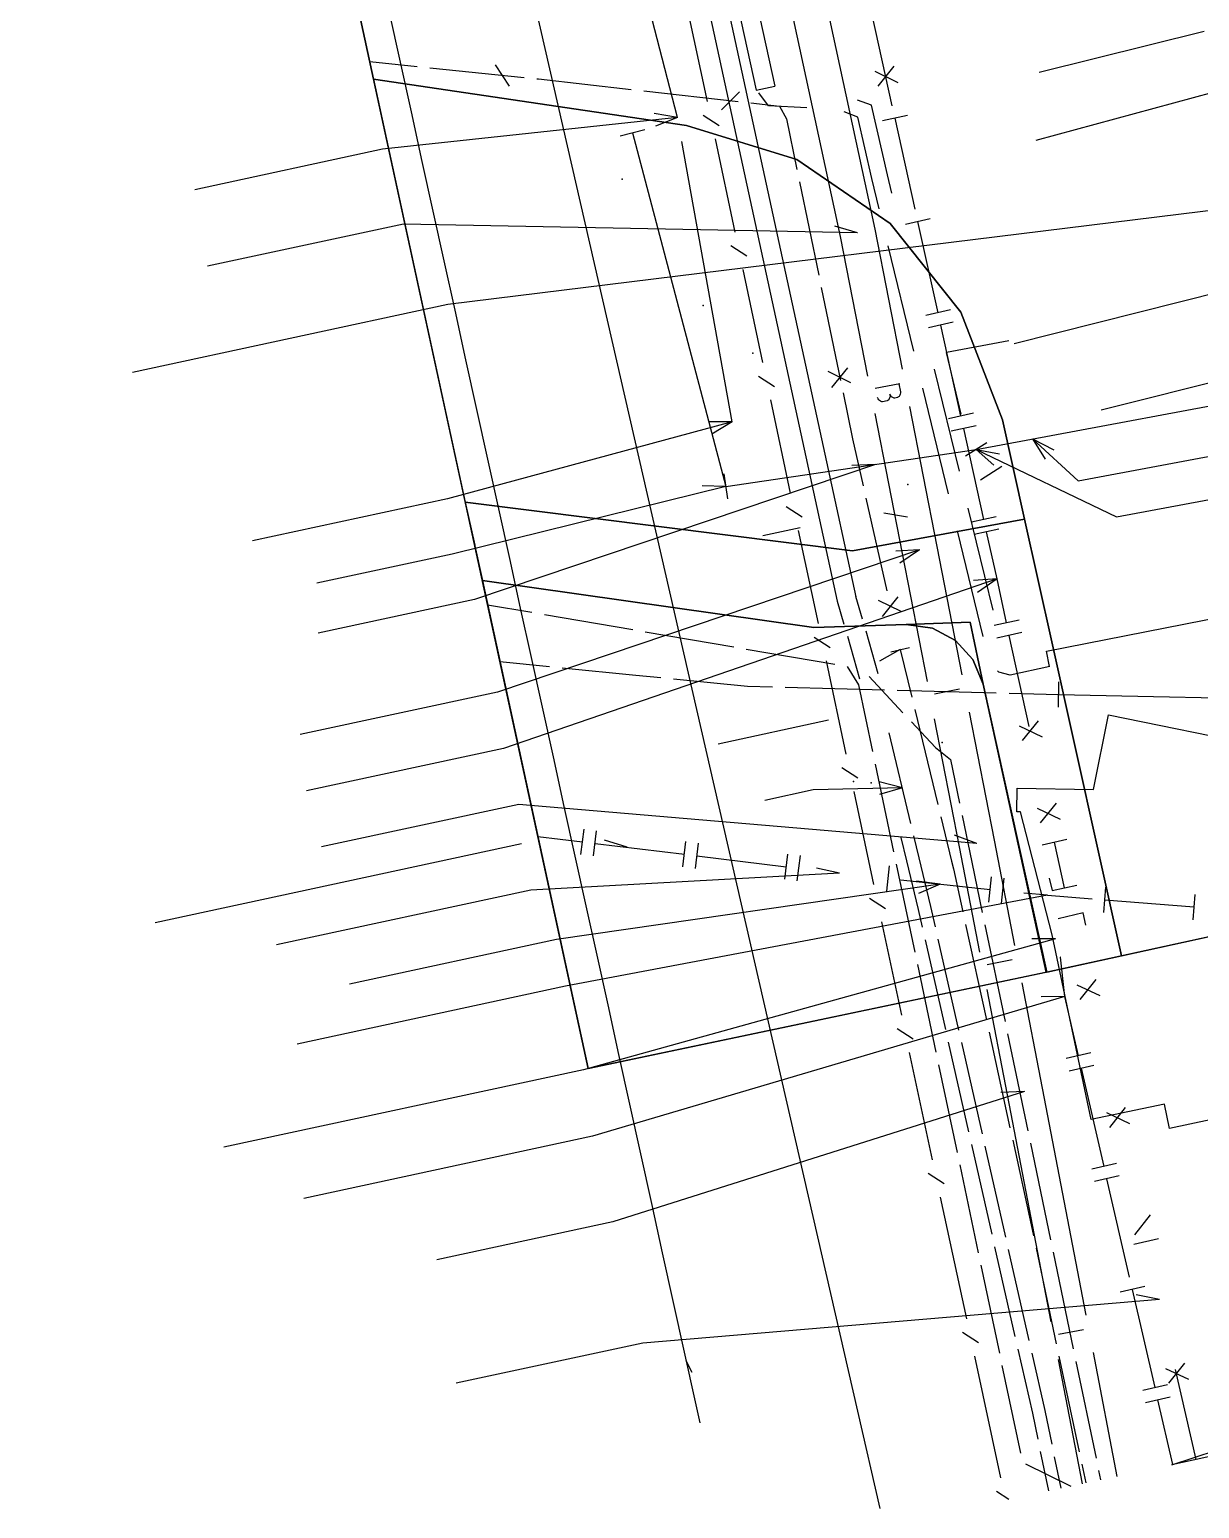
# Model space of a CAD drawing. Header units: metres. Extents: x 8858 to 9287, y -8974 to -8722.
# Drawn here: x 8868.2 to 8914.3, y -8885 to -8826.8 of the extents above; entities that cross this region are included whole.
import ezdxf

# ---------------------------------------------------------------- set-up
doc = ezdxf.new("R2010")
doc.units = ezdxf.units.M
for name, color, linetype in [('BOUNDARY', 7, 'Continuous'), ('BUSH', 7, 'Continuous'), ('CURB', 7, 'Continuous'), ('ELECTR_CABLE', 7, 'Continuous'), ('ELECTR_CABLE_COMM', 7, 'Continuous'), ('GAS', 7, 'Continuous'), ('GRASS', 7, 'Continuous'), ('GROUND', 7, 'Continuous'), ('OVERHEAD_POWER_LINE', 7, 'Continuous'), ('ROAD', 7, 'Continuous'), ('SEWER', 7, 'Continuous'), ('SIDEWALK_PATH', 7, 'Continuous'), ('WATER_PIPELINE', 7, 'Continuous')]:
    doc.layers.add(name, color=color, linetype=linetype)

msp = doc.modelspace()

# ---------------------------------------------------------------- linework, layer by layer
at = {"layer": 'BOUNDARY'}
msp.add_lwpolyline([(8933.588, -8858.363), (8908.272, -8863.887), (8890.214, -8867.683), (8868.224, -8766.299)], dxfattribs=at)
at = {"layer": 'BUSH'}
for p in [(8891.551, -8832.677), (8894.734, -8837.648), (8896.696, -8839.519), (8902.802, -8844.698), (8904.142, -8854.857), (8900.659, -8856.386), (8901.347, -8856.434)]:
    msp.add_point(p, dxfattribs=at)
at = {"layer": 'CURB'}
for points in [[(8881.766, -8828.734), (8894.079, -8830.558)], [(8906.526, -8842.149), (8907.394, -8846.064)], [(8885.377, -8845.383), (8900.616, -8847.302), (8907.394, -8846.063)], [(8907.394, -8846.064), (8908.464, -8850.891)], [(8886.047, -8848.471), (8899.099, -8850.323), (8902.732, -8850.203)], [(8908.464, -8850.891), (8911.203, -8863.247)], [(8905.759, -8852.552), (8908.272, -8863.887)]]:
    msp.add_lwpolyline(points, dxfattribs=at)
at = {"layer": 'ELECTR_CABLE'}
for points in [[(8900.028, -8849.282), (8881.665, -8764.717)], [(8900.76, -8849.122), (8882.398, -8764.558)], [(8889.792, -8797.111), (8896.823, -8829.166)], [(8890.524, -8796.951), (8897.555, -8829.006)], [(8893.732, -8830.243), (8890.732, -8818.656)], [(8881.616, -8828.043), (8883.476, -8828.235)], [(8883.974, -8828.286), (8887.695, -8828.669)], [(8886.557, -8828.176), (8887.102, -8829.015)], [(8888.192, -8828.72), (8888.257, -8828.727), (8891.909, -8829.139)], [(8896.823, -8829.166), (8897.555, -8829.006)], [(8892.406, -8829.195), (8896.123, -8829.614)], [(8896.167, -8829.24), (8895.461, -8829.949)], [(8896.62, -8829.67), (8897.739, -8829.796), (8898.023, -8830.302), (8898.433, -8832.294)], [(8898.814, -8829.868), (8897.311, -8829.781), (8896.937, -8829.27)], [(8902.166, -8833.221), (8901.992, -8832.501), (8901.364, -8829.764), (8900.82, -8829.557)], [(8914.802, -8829.26), (8907.841, -8831.145)], [(8893.732, -8830.243), (8882.118, -8831.497)], [(8893.732, -8830.243), (8892.81, -8830.091)], [(8893.732, -8830.243), (8892.864, -8830.588)], [(8901.674, -8833.837), (8901.384, -8832.645), (8900.83, -8830.228), (8900.296, -8830.026)], [(8895.882, -8842.232), (8893.903, -8831.196)], [(8882.118, -8831.497), (8874.734, -8833.087)], [(8898.534, -8832.784), (8899.289, -8836.447)], [(8903.037, -8839.45), (8902.028, -8835.294)], [(8899.39, -8836.937), (8900.144, -8840.601)], [(8915.16, -8837.095), (8906.976, -8839.153)], [(8900.424, -8840.104), (8899.788, -8840.877)], [(8904.824, -8844.165), (8903.849, -8840.151)], [(8900.547, -8840.692), (8899.654, -8840.24)], [(8900.245, -8841.09), (8900.618, -8842.901), (8901.035, -8844.746)], [(8904.399, -8845.063), (8903.391, -8840.907)], [(8895.882, -8842.232), (8884.676, -8845.256)], [(8895.882, -8842.232), (8894.948, -8842.225)], [(8895.882, -8842.232), (8895.078, -8842.708)], [(8884.676, -8845.256), (8876.994, -8846.911)], [(8901.146, -8845.234), (8901.971, -8848.882)], [(8902.778, -8845.975), (8901.857, -8845.817)], [(8906.152, -8849.637), (8905.177, -8845.623)], [(8898.554, -8846.404), (8897.088, -8846.71)], [(8905.762, -8850.676), (8904.753, -8846.521)], [(8886.254, -8849.426), (8887.995, -8849.724)], [(8900.291, -8850.199), (8900.034, -8849.306)], [(8901.011, -8849.992), (8900.754, -8849.098)], [(8902.54, -8849.695), (8901.64, -8849.261)], [(8902.406, -8849.111), (8901.785, -8849.895)], [(8908.252, -8851.249), (8917.601, -8849.421)], [(8888.488, -8849.808), (8891.97, -8850.405)], [(8892.463, -8850.489), (8895.946, -8851.085)], [(8901.633, -8852.154), (8901.15, -8850.473)], [(8896.438, -8851.17), (8899.921, -8851.766)], [(8900.913, -8852.362), (8900.429, -8850.68)], [(8902.494, -8851.194), (8901.678, -8851.648)], [(8902.128, -8851.277), (8902.86, -8851.111)], [(8902.494, -8851.194), (8902.949, -8853.064)], [(8908.372, -8851.861), (8908.252, -8851.249)], [(8886.74, -8851.667), (8888.685, -8851.86)], [(8889.183, -8851.909), (8892.084, -8852.196), (8893.073, -8852.294)], [(8893.571, -8852.343), (8896.483, -8852.632), (8897.465, -8852.658)], [(8900.408, -8851.859), (8900.85, -8852.579), (8901.405, -8855.209)], [(8901.273, -8852.258), (8902.603, -8853.677)], [(8908.38, -8851.86), (8906.825, -8852.206), (8906.378, -8852.085), (8906.323, -8852.024)], [(8897.965, -8852.672), (8901.873, -8852.777)], [(8902.373, -8852.791), (8906.28, -8852.896)], [(8906.78, -8852.909), (8908.734, -8852.962)], [(8908.723, -8853.462), (8908.745, -8852.462)], [(8908.734, -8852.962), (8918.716, -8853.173)], [(8903.067, -8853.549), (8903.976, -8857.289)], [(8899.676, -8853.975), (8895.33, -8854.911)], [(8902.945, -8854.042), (8903.891, -8855.052), (8904.473, -8855.518), (8904.832, -8857.241)], [(8902.918, -8858.041), (8902.06, -8854.466)], [(8901.508, -8855.698), (8902.237, -8859.155)], [(8902.58, -8856.632), (8901.674, -8856.404)], [(8899.064, -8856.719), (8897.166, -8857.128)], [(8902.58, -8856.632), (8899.064, -8856.719)], [(8902.58, -8856.632), (8901.686, -8856.904)], [(8904.094, -8857.775), (8904.519, -8859.522), (8904.591, -8859.818), (8904.963, -8861.523)], [(8904.934, -8857.73), (8905.315, -8859.56), (8905.728, -8861.538)], [(8903.375, -8862.126), (8903.217, -8861.427), (8902.756, -8859.507), (8902.536, -8858.593)], [(8903.883, -8862.105), (8903.703, -8861.313), (8903.242, -8859.39), (8903.035, -8858.527)], [(8902.341, -8859.644), (8903.07, -8863.101)], [(8905.07, -8862.012), (8905.89, -8865.771)], [(8905.83, -8862.028), (8906.623, -8865.835)], [(8904.288, -8866.155), (8903.486, -8862.614)], [(8904.806, -8866.178), (8903.993, -8862.592)], [(8903.173, -8863.591), (8903.902, -8867.048)], [(8905.997, -8866.26), (8906.817, -8870.02)], [(8906.725, -8866.325), (8907.519, -8870.133)], [(8905.202, -8870.184), (8904.399, -8866.643)], [(8905.73, -8870.252), (8904.917, -8866.666)], [(8904.006, -8867.537), (8904.735, -8870.994)], [(8906.115, -8874.213), (8905.312, -8870.672)], [(8906.653, -8874.325), (8905.84, -8870.739)], [(8906.924, -8870.508), (8907.584, -8873.535), (8907.739, -8874.269)], [(8907.621, -8870.622), (8908.414, -8874.43)], [(8904.838, -8871.483), (8905.568, -8874.94)], [(8907.028, -8878.242), (8906.225, -8874.701)], [(8907.576, -8878.399), (8906.763, -8874.813)], [(8907.843, -8874.758), (8908.639, -8878.523)], [(8908.516, -8874.92), (8909.31, -8878.727)], [(8905.671, -8875.429), (8906.4, -8878.886)], [(8907.922, -8882.275), (8907.712, -8881.258), (8907.139, -8878.73)], [(8908.475, -8882.478), (8908.2, -8881.152), (8907.687, -8878.886)], [(8908.743, -8879.012), (8909.54, -8882.777)], [(8906.503, -8879.375), (8907.233, -8882.832)], [(8909.412, -8879.217), (8910.206, -8883.025)], [(8907.432, -8883.247), (8909.213, -8884.126)], [(8908.343, -8884.309), (8908.024, -8882.765)], [(8908.832, -8884.206), (8908.576, -8882.967)], [(8909.643, -8883.266), (8909.799, -8884.003)], [(8910.308, -8883.514), (8910.384, -8883.88)]]:
    msp.add_lwpolyline(points, dxfattribs=at)
at = {"layer": 'ELECTR_CABLE_COMM'}
for points in [[(8894.114, -8825.949), (8894.894, -8829.619)], [(8914.467, -8826.862), (8907.969, -8828.47)], [(8894.736, -8830.149), (8895.365, -8830.557)], [(8891.476, -8830.971), (8892.442, -8830.715)], [(8891.959, -8830.843), (8895.637, -8844.769)], [(8895.206, -8831.086), (8895.987, -8834.757)], [(8895.828, -8835.287), (8896.457, -8835.695)], [(8896.299, -8836.224), (8897.079, -8839.895)], [(8896.921, -8840.424), (8897.549, -8840.832)], [(8915.692, -8840.441), (8910.406, -8841.77)], [(8897.391, -8841.362), (8898.171, -8845.033)], [(8905.482, -8843.316), (8918.705, -8840.85)], [(8905.904, -8843.048), (8905.06, -8843.584)], [(8907.706, -8842.901), (8908.202, -8843.693)], [(8907.706, -8842.901), (8908.539, -8843.324)], [(8907.706, -8842.901), (8909.507, -8844.547)], [(8895.637, -8844.769), (8905.482, -8843.316)], [(8905.482, -8843.316), (8906.185, -8843.931)], [(8905.482, -8843.316), (8906.401, -8843.481)], [(8905.482, -8843.316), (8911.006, -8845.972)], [(8909.507, -8844.547), (8916.087, -8843.319)], [(8901.519, -8843.901), (8885.741, -8849.226)], [(8901.519, -8843.901), (8900.586, -8843.952)], [(8906.5, -8843.985), (8905.656, -8844.521)], [(8895.637, -8844.769), (8884.857, -8847.434)], [(8895.637, -8844.769), (8894.703, -8844.742)], [(8895.71, -8845.264), (8895.564, -8844.274)], [(8911.006, -8845.972), (8916.364, -8844.973)], [(8898.013, -8845.562), (8898.642, -8845.97)], [(8898.483, -8846.5), (8899.264, -8850.17)], [(8884.857, -8847.434), (8879.529, -8848.581)], [(8885.741, -8849.226), (8879.579, -8850.553)], [(8899.105, -8850.7), (8899.734, -8851.108)], [(8899.576, -8851.637), (8900.356, -8855.308)], [(8900.198, -8855.838), (8900.826, -8856.246)], [(8900.668, -8856.775), (8901.448, -8860.446)], [(8901.29, -8860.975), (8901.919, -8861.383)], [(8901.76, -8861.913), (8902.541, -8865.584)], [(8902.382, -8866.113), (8903.011, -8866.521)], [(8902.853, -8867.051), (8903.243, -8868.886)], [(8903.243, -8868.886), (8903.758, -8871.282)], [(8903.601, -8871.812), (8904.231, -8872.219)], [(8904.073, -8872.749), (8905.104, -8877.541)], [(8904.947, -8878.071), (8905.576, -8878.477)], [(8905.419, -8879.007), (8906.449, -8883.799)], [(8906.292, -8884.329), (8906.772, -8884.639)]]:
    msp.add_lwpolyline(points, dxfattribs=at)
at = {"layer": 'GAS'}
for points in [[(8902.185, -8829.786), (8901.392, -8826.203)], [(8901.498, -8828.423), (8902.397, -8828.862)], [(8901.63, -8829.009), (8902.255, -8828.227)], [(8902.781, -8830.166), (8901.805, -8830.382)], [(8903.086, -8833.857), (8902.293, -8830.274)], [(8903.682, -8834.238), (8902.706, -8834.454)], [(8903.987, -8837.929), (8903.194, -8834.346)], [(8904.475, -8837.821), (8903.499, -8838.037)], [(8904.583, -8838.309), (8903.607, -8838.525)], [(8904.888, -8842), (8904.095, -8838.417)], [(8905.376, -8841.892), (8904.4, -8842.108)], [(8905.484, -8842.38), (8904.508, -8842.597)], [(8905.789, -8846.072), (8904.996, -8842.489)], [(8906.277, -8845.964), (8905.301, -8846.18)], [(8906.385, -8846.452), (8905.409, -8846.668)], [(8906.685, -8850.144), (8906.307, -8848.413), (8905.897, -8846.56)], [(8906.307, -8848.413), (8886.885, -8855.086)], [(8906.307, -8848.413), (8905.375, -8848.469)], [(8906.307, -8848.413), (8905.537, -8848.942)], [(8907.173, -8850.038), (8906.196, -8850.251)], [(8907.28, -8850.526), (8906.303, -8850.739)], [(8907.574, -8854.218), (8906.791, -8850.633)], [(8907.313, -8854.777), (8907.94, -8853.997)], [(8907.183, -8854.191), (8908.081, -8854.632)], [(8886.885, -8855.086), (8879.12, -8856.758)], [(8907.89, -8857.431), (8908.788, -8857.871)], [(8908.02, -8858.016), (8908.647, -8857.237)], [(8888.232, -8858.546), (8889.989, -8858.761)], [(8889.929, -8859.257), (8890.05, -8858.265)], [(8890.425, -8859.318), (8890.546, -8858.325)], [(8890.486, -8858.822), (8894, -8859.251)], [(8891.751, -8858.976), (8890.859, -8858.698)], [(8893.939, -8859.747), (8894.06, -8858.755)], [(8894.435, -8859.808), (8894.557, -8858.815)], [(8909.058, -8858.674), (8908.081, -8858.888)], [(8908.961, -8860.574), (8908.57, -8858.781)], [(8887.593, -8858.843), (8873.169, -8861.95)], [(8894.496, -8859.312), (8898.01, -8859.741)], [(8897.95, -8860.237), (8898.071, -8859.245)], [(8898.446, -8860.298), (8898.567, -8859.305)], [(8900.11, -8859.998), (8899.198, -8859.798)], [(8901.97, -8860.701), (8902.077, -8859.707)], [(8900.11, -8859.998), (8887.95, -8860.669)], [(8904.067, -8860.424), (8888.965, -8862.608)], [(8902.521, -8860.257), (8906.041, -8860.636)], [(8904.067, -8860.424), (8903.141, -8860.305)], [(8904.067, -8860.424), (8903.212, -8860.8)], [(8905.987, -8861.134), (8906.094, -8860.139)], [(8906.485, -8861.187), (8906.592, -8860.193)], [(8908.362, -8860.197), (8908.473, -8860.684)], [(8908.473, -8860.684), (8909.448, -8860.463)], [(8910.514, -8861.541), (8910.595, -8860.544)], [(8887.95, -8860.669), (8877.95, -8862.823)], [(8908.3, -8860.86), (8889.321, -8864.446)], [(8908.3, -8860.86), (8907.369, -8860.781)], [(8908.3, -8860.86), (8910.056, -8861.002)], [(8910.554, -8861.043), (8914.066, -8861.327)], [(8914.026, -8861.826), (8914.106, -8860.829)], [(8909.693, -8861.555), (8908.72, -8861.787)], [(8909.809, -8862.042), (8909.693, -8861.555)], [(8888.965, -8862.608), (8880.823, -8864.362)], [(8908.615, -8862.581), (8890.03, -8867.734)], [(8908.615, -8862.581), (8907.681, -8862.581)], [(8909.518, -8867.186), (8908.98, -8864.85), (8908.801, -8863.307), (8908.797, -8863.29)], [(8889.321, -8864.446), (8878.76, -8866.721)], [(8909.449, -8864.387), (8910.352, -8864.817)], [(8909.586, -8864.972), (8910.204, -8864.184)], [(8908.98, -8864.85), (8890.387, -8870.354)], [(8908.98, -8864.85), (8908.046, -8864.866)], [(8910.006, -8867.073), (8909.031, -8867.298)], [(8910.118, -8867.561), (8909.144, -8867.785)], [(8890.03, -8867.734), (8875.877, -8870.783)], [(8910.522, -8871.54), (8909.631, -8867.673)], [(8910.752, -8870.006), (8911.369, -8869.218)], [(8910.615, -8869.422), (8911.518, -8869.851)], [(8890.387, -8870.354), (8879.022, -8872.802)], [(8911.009, -8871.427), (8910.035, -8871.652)], [(8911.122, -8871.915), (8910.147, -8872.139)], [(8911.526, -8875.894), (8910.634, -8872.027)], [(8911.73, -8874.228), (8912.347, -8873.44)], [(8912.664, -8874.387), (8911.689, -8874.612)], [(8912.125, -8876.269), (8911.151, -8876.493)], [(8912.703, -8876.773), (8892.371, -8878.492)], [(8912.53, -8880.248), (8911.638, -8876.381)], [(8912.703, -8876.773), (8911.785, -8876.6)], [(8892.371, -8878.492), (8885.021, -8880.075)], [(8912.941, -8879.49), (8913.844, -8879.921)], [(8913.077, -8880.074), (8913.696, -8879.287)], [(8914.15, -8883.075), (8913.338, -8879.536)], [(8913.017, -8880.135), (8912.042, -8880.36)], [(8913.129, -8880.623), (8912.155, -8880.847)], [(8913.228, -8883.276), (8912.642, -8880.735)]]:
    msp.add_lwpolyline(points, dxfattribs=at)
at = {"layer": 'GRASS'}
for points in [[(8900.616, -8847.302), (8907.394, -8846.063), (8906.526, -8842.149), (8904.878, -8837.905), (8902.104, -8834.419), (8898.429, -8831.9), (8894.079, -8830.558), (8881.766, -8828.734), (8885.377, -8845.383)], [(8905.759, -8852.552), (8905.357, -8851.584), (8904.669, -8850.831), (8903.769, -8850.352), (8902.732, -8850.203), (8899.099, -8850.323), (8886.047, -8848.471), (8890.214, -8867.683), (8908.244, -8863.893)], [(8905.25, -8850.12), (8902.732, -8850.203), (8903.769, -8850.352), (8904.669, -8850.831), (8905.357, -8851.584), (8905.759, -8852.552)]]:
    msp.add_lwpolyline(points, close=True, dxfattribs=at)
at = {"layer": 'GROUND'}
msp.add_lwpolyline([(8875.472, -8799.717), (8881.766, -8828.734), (8894.079, -8830.558), (8898.429, -8831.9), (8902.104, -8834.419), (8904.878, -8837.905), (8906.526, -8842.149), (8907.394, -8846.063), (8900.616, -8847.302), (8885.377, -8845.383), (8885.745, -8847.078), (8868.224, -8766.299)], dxfattribs=at)
msp.add_lwpolyline([(8890.214, -8867.683), (8886.047, -8848.471), (8899.099, -8850.323), (8902.732, -8850.203), (8905.25, -8850.12), (8905.759, -8852.552), (8908.272, -8863.887)], close=True, dxfattribs=at)
at = {"layer": 'OVERHEAD_POWER_LINE'}
for points in [[(8886.567, -8819.058), (8901.688, -8885.004)], [(8882.38, -8826.117), (8882.81, -8828.07)], [(8882.81, -8828.07), (8883.24, -8830.024)], [(8883.24, -8830.024), (8883.67, -8831.977)], [(8883.67, -8831.977), (8884.1, -8833.93)], [(8884.1, -8833.93), (8884.53, -8835.883)], [(8884.53, -8835.883), (8884.96, -8837.836)], [(8884.96, -8837.836), (8885.39, -8839.79)], [(8906.775, -8839.036), (8904.318, -8839.498)], [(8904.895, -8841.93), (8904.318, -8839.498)], [(8885.39, -8839.79), (8885.82, -8841.743)], [(8885.82, -8841.743), (8886.25, -8843.696)], [(8886.25, -8843.696), (8886.68, -8845.649)], [(8886.68, -8845.649), (8887.11, -8847.603)], [(8887.11, -8847.603), (8887.54, -8849.556)], [(8887.54, -8849.556), (8887.97, -8851.509)], [(8887.97, -8851.509), (8888.4, -8853.462)], [(8888.4, -8853.462), (8888.83, -8855.415)], [(8888.83, -8855.415), (8889.261, -8857.369)], [(8889.261, -8857.369), (8889.691, -8859.322)], [(8889.691, -8859.322), (8890.121, -8861.275)], [(8890.121, -8861.275), (8890.551, -8863.228)], [(8890.551, -8863.228), (8890.981, -8865.182)], [(8890.981, -8865.182), (8891.411, -8867.135)], [(8891.411, -8867.135), (8891.841, -8869.088)], [(8891.841, -8869.088), (8892.271, -8871.041)], [(8892.271, -8871.041), (8892.701, -8872.994)], [(8892.701, -8872.994), (8893.131, -8874.948)], [(8893.131, -8874.948), (8893.561, -8876.901)], [(8893.561, -8876.901), (8893.991, -8878.854)], [(8893.991, -8878.854), (8894.421, -8880.807)], [(8894.304, -8879.654), (8894.066, -8879.196)], [(8894.421, -8880.807), (8894.604, -8881.637)]]:
    msp.add_lwpolyline(points, dxfattribs=at)
at = {"layer": 'ROAD'}
msp.add_lwpolyline([(8920.177, -8861.289), (8911.207, -8863.257), (8911.206, -8863.257), (8911.206, -8863.256), (8908.464, -8850.892), (8907.394, -8846.064), (8906.526, -8842.15), (8906.526, -8842.148), (8904.879, -8837.907), (8904.877, -8837.904), (8902.105, -8834.42), (8902.103, -8834.418), (8898.431, -8831.901), (8898.428, -8831.899), (8894.08, -8830.558), (8894.079, -8830.558), (8881.767, -8828.734), (8881.766, -8828.734), (8881.766, -8828.733), (8875.472, -8799.718)], dxfattribs=at)
at = {"layer": 'SEWER'}
for points in [[(8916.921, -8869.239), (8913.102, -8870.046), (8912.898, -8869.086), (8910.012, -8869.696), (8908.472, -8862.417), (8907.229, -8857.58), (8907.083, -8857.577), (8907.101, -8856.643), (8910.1, -8856.701), (8910.701, -8853.762), (8916.746, -8854.997)], [(8921.638, -8881.441), (8913.192, -8883.284), (8915.821, -8882.428)]]:
    msp.add_lwpolyline(points, dxfattribs=at)
at = {"layer": 'SIDEWALK_PATH'}
msp.add_lwpolyline([(8907.394, -8846.063), (8900.616, -8847.302), (8885.377, -8845.383), (8886.047, -8848.471), (8899.099, -8850.323), (8902.732, -8850.203), (8905.25, -8850.12), (8905.759, -8852.552), (8908.272, -8863.887), (8911.203, -8863.247), (8908.464, -8850.891)], close=True, dxfattribs=at)
at = {"layer": 'WATER_PIPELINE'}
for points in [[(8892.019, -8797.355), (8900.131, -8834.925)], [(8893.401, -8797.12), (8901.503, -8834.643)], [(8916.223, -8833.72), (8884.685, -8837.607)], [(8882.939, -8834.439), (8875.229, -8836.099)], [(8900.817, -8834.784), (8882.939, -8834.439)], [(8900.817, -8834.784), (8899.922, -8834.517)], [(8900.131, -8834.925), (8901.205, -8840.429)], [(8901.503, -8834.643), (8902.578, -8840.154)], [(8884.685, -8837.607), (8872.272, -8840.281)], [(8902.484, -8840.728), (8901.505, -8840.919)], [(8902.448, -8840.735), (8902.509, -8841.048), (8902.509, -8841.079), (8902.501, -8841.132), (8902.482, -8841.183), (8902.471, -8841.204), (8902.456, -8841.224), (8902.435, -8841.243), (8902.408, -8841.262), (8902.394, -8841.269), (8902.28, -8841.291), (8902.257, -8841.29), (8902.226, -8841.282), (8902.203, -8841.272), (8902.179, -8841.259), (8902.154, -8841.236), (8902.129, -8841.204), (8902.11, -8841.176), (8902.09, -8841.133), (8902.094, -8841.171), (8902.096, -8841.205), (8902.091, -8841.255), (8902.08, -8841.288), (8902.067, -8841.319), (8902.042, -8841.354), (8902.011, -8841.381), (8901.981, -8841.397), (8901.795, -8841.433), (8901.776, -8841.433), (8901.748, -8841.427), (8901.714, -8841.413), (8901.681, -8841.387), (8901.657, -8841.363), (8901.628, -8841.321), (8901.614, -8841.295), (8901.606, -8841.269)], [(8901.493, -8841.902), (8902.567, -8847.406)], [(8902.866, -8841.627), (8903.941, -8847.138)], [(8903.941, -8847.138), (8904.925, -8852.181)], [(8903.254, -8847.272), (8886.639, -8852.863)], [(8903.254, -8847.272), (8902.321, -8847.322)], [(8903.254, -8847.272), (8902.481, -8847.796)], [(8902.567, -8847.406), (8903.551, -8852.449)], [(8886.639, -8852.863), (8878.874, -8854.536)], [(8904.83, -8852.751), (8903.851, -8852.942)], [(8903.838, -8853.921), (8904.822, -8858.963)], [(8905.212, -8853.653), (8906.196, -8858.697)], [(8887.477, -8857.287), (8879.713, -8858.959)], [(8905.509, -8858.83), (8887.477, -8857.287)], [(8905.509, -8858.83), (8904.634, -8858.504)], [(8906.196, -8858.697), (8906.996, -8862.841)], [(8904.822, -8858.963), (8905.622, -8863.107)], [(8906.9, -8863.412), (8905.92, -8863.601)], [(8905.906, -8864.58), (8906.706, -8868.724)], [(8907.28, -8864.314), (8908.08, -8868.458)], [(8907.393, -8868.591), (8891.18, -8873.728)], [(8907.393, -8868.591), (8906.459, -8868.625)], [(8906.706, -8868.724), (8908.431, -8877.663)], [(8908.08, -8868.458), (8909.806, -8877.398)], [(8891.18, -8873.728), (8884.254, -8875.22)], [(8909.709, -8877.968), (8908.73, -8878.157)], [(8908.715, -8879.136), (8909.66, -8884.032)], [(8910.09, -8878.871), (8911.03, -8883.744)]]:
    msp.add_lwpolyline(points, dxfattribs=at)

doc.saveas('drawing.dxf')
